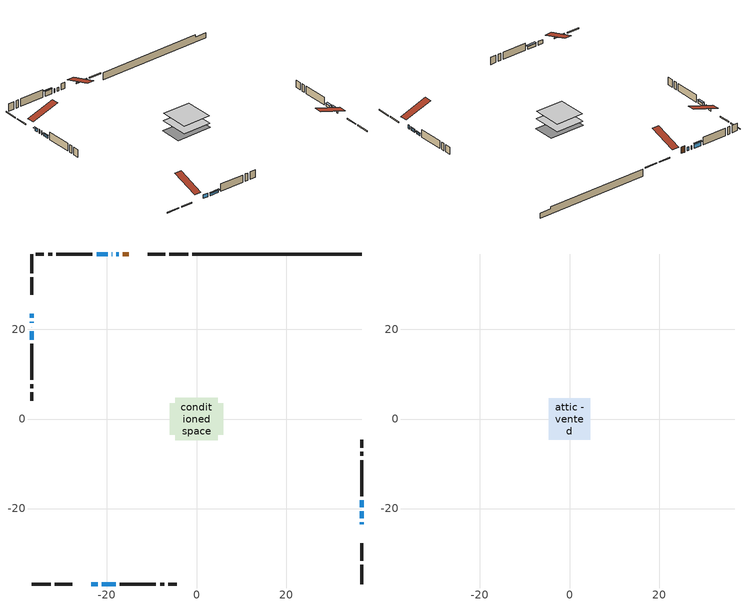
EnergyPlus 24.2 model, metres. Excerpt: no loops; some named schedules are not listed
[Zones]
conditioned space
 floor adiabatic (AdiabaticFloorConstruction): -4.78,-4.78 -4.78,4.78 4.78,4.78 4.78,-4.78 z0.79
 floor foundation (Slab1 construction): -5.94,-3.5 -5.94,3.5 5.94,3.5 5.94,-3.5 z-1.62
 wall outside (RimJoist1 construction): -1.85,36.87 -6.1,36.87 / -36.87,-36.87 -32.62,-36.87 / -36.87,36.87 -36.87,32.62 / 36.87,-36.87 36.87,-32.62 z0.79:1.09
 wall outside (RimJoist2 construction): -7.03,36.87 -10.91,36.87 / -31.69,-36.87 -27.82,-36.87 / -36.87,31.69 -36.87,27.82 / 36.87,-31.69 36.87,-27.82 z0.79:1.09
 wall outside (AdiabaticWallConstruction 1): -15.15,36.87 -16.47,36.87 z0.79:2.82
 wall outside (AdiabaticWallConstruction): -17.4,36.87 -17.88,36.87 / 36.87,-23.57 36.87,-23.11 / -23.57,-36.87 -22.05,-36.87 / -36.87,21.68 -36.87,21.47 / -18.81,36.87 -18.96,36.87 / -36.87,20.54 -36.87,20.49 z0.79:2.01; -36.87,23.57 -36.87,22.6 z0.79:1.75; -19.89,36.87 -22.33,36.87 z0.79:2.31; 36.87,-22.19 36.87,-20.66 / -21.12,-36.87 -18.07,-36.87 / -36.87,19.57 -36.87,17.74 z0.79:1.7; 36.87,-19.73 36.87,-18.21 z0.79:1.55
 wall outside (Wall1 construction): -23.25,36.87 -31.34,36.87 / -17.14,-36.87 -9.05,-36.87 / -36.87,16.81 -36.87,8.72 / 36.87,-17.28 36.87,-9.19 z0.79:3.23
 wall outside (Wall2 construction): -32.27,36.87 -33.16,36.87 / -8.12,-36.87 -7.23,-36.87 / -36.87,7.79 -36.87,6.9 / 36.87,-8.26 36.87,-7.37 z0.79:3.23
 wall outside (Wall3 construction): -34.09,36.87 -35.94,36.87 / -6.3,-36.87 -4.45,-36.87 / -36.87,5.97 -36.87,4.12 / 36.87,-6.44 36.87,-4.59 z0.79:3.23
 wall foundation (FoundationWall1 construction): -0.92,36.87,-1.62 -0.92,36.87,0.79 33.09,36.87,0.79 33.09,36.87,0.08 36.87,36.87,0.08 36.87,36.87,-1.62
 window (WindowConstruction 6): -17.4,36.87 -17.88,36.87 z0.79:2.01
 window (WindowConstruction 5): -36.87,23.57 -36.87,22.6 z0.79:1.75
 window (WindowConstruction 9): 36.87,-23.57 36.87,-23.11 z0.79:2.01
 window (WindowConstruction 10): -23.57,-36.87 -22.05,-36.87 z0.79:2.01
 window (WindowConstruction 11): -36.87,21.68 -36.87,21.47 z0.79:2.01
 window (WindowConstruction 7): -18.81,36.87 -18.96,36.87 z0.79:2.01
 window (WindowConstruction 8): -36.87,20.54 -36.87,20.49 z0.79:2.01
 window (WindowConstruction): -19.89,36.87 -22.32,36.87 z0.79:2.31
 window (WindowConstruction 1): 36.87,-22.18 36.87,-20.66 z0.79:1.7
 window (WindowConstruction 2): 36.87,-19.73 36.87,-18.21 z0.79:1.55
 window (WindowConstruction 3): -21.12,-36.87 -18.07,-36.87 z0.79:1.7
 window (WindowConstruction 4): -36.87,19.57 -36.87,17.74 z0.79:1.7
 door (Door): -15.15,36.87 -16.47,36.87 z0.79:2.82
 ceiling adiabatic (AdiabaticFloorConstruction): 4.78,-4.78 4.78,4.78 -4.78,4.78 -4.78,-4.78 z0.79
attic - vented
 floor to conditioned space (Floor1 construction Reversed): -4.65,-4.65 -4.65,4.65 4.65,4.65 4.65,-4.65 z3.23
 roof outside (Roof1 construction): -14.22,36.87,3.23 -14.22,27.81,6.25 -11.84,27.81,6.25 -11.84,36.87,3.23; -24.5,-36.87,3.23 -24.5,-27.81,6.25 -26.89,-27.81,6.25 -26.89,-36.87,3.23; -36.87,24.5,3.23 -27.81,24.5,6.25 -27.81,26.89,6.25 -36.87,26.89,3.23; 36.87,-24.5,3.23 27.81,-24.5,6.25 27.81,-26.89,6.25 36.87,-26.89,3.23
shading: -36.87,22.46 -36.87,23.72 -37.48,23.72 -37.48,22.46 z1.9; -22.47,36.87 -19.74,36.87 -19.74,37.48 -22.47,37.48 z2.46; 36.87,-20.51 36.87,-22.33 37.48,-22.33 37.48,-20.51 z1.85; 36.87,-18.06 36.87,-19.88 37.48,-19.88 37.48,-18.06 z1.7; -17.92,-36.87 -21.27,-36.87 -21.27,-37.48 -17.92,-37.48 z1.85; -36.87,17.59 -36.87,19.71 -37.48,19.71 -37.48,17.59 z1.85
[Building]
Building 1: Terrain=Suburbs
[Site:Location]
London AP_ON: Latitude {deg}=43.03; Longitude {deg}=-81.15; Time Zone {hr}=-5; Elevation {m}=278; Keep Site Location Information=Yes
[Site:GroundTemperature:Shallow]
3.98693, 1.93205, 1.76749, 2.74264, 6.6573, 10.5537, 13.9317, 16.0716, 16.2534, 14.513, 11.2211, 7.44421
[Site:WaterMainsTemperature]
Calculation Method=Schedule; Temperature Schedule=mains temperature schedule
[Material] Roughness=Rough; Thermal Absorptance=0.9
Name | Thickness {m} | Conductivity {W/m-K} | Density {kg/m3} | Specific Heat {J/kg-K} | Solar Absorptance | Visible Absorptance
asphalt or fiberglass shingles | 0.00635 | 0.162714 | 1121.4 | 1465.45 | 0.4 | 0.4
ceiling stud and cavity | 0.1397 | 0.079977 | 65.682 | 1177.47 | 0.7 | 0.7
concrete 4.0 in. | 0.1016 | 1.803125 | 2242.8 | 837.4 | 0.7 | 0.7
concrete 8.0 in. | 0.2032 | 1.803125 | 2242.8 | 837.4 | 0.7 | 0.7
door material | 0.04445 | 0.327969 | 512.64 | 1214.23 | 0.7 | 0.7
exterior vertical ins | 0.00241454 | 0.029427 | 32.04 | 1214.23 | 0.7 | 0.7
floor covering | 0.0127 | 0.0433444 | 54.468 | 1339.84 | 0.6 | 0.6
floor rigid ins; wall rigid ins | 0.512978 | 0.029427 | 32.04 | 1214.23 | 0.7 | 0.7
floor stud and cavity | 0.1397 | 1.75129 | 37.0049 | 1207.88 | 0.7 | 0.7
furniture material conditioned space 1 | 0.1524 | 0.115458 | 640.8 | 1214.23 | 0.6 | 0.6
gypsum board | 0.0127 | 0.160291 | 801 | 837.4 | 0.6 | 0.6
gypsum board 1 | 0.0127 | 0.160291 | 801 | 837.4 | 0.7 | 0.7
osb sheathing 0.5 in. | 0.0127 | 0.115458 | 512.64 | 1214.23 | 0.7 | 0.7
osb sheathing 0.75 in. | 0.01905 | 0.115458 | 512.64 | 1214.23 | 0.7 | 0.7
osb sheathing 2.0 in. | 0.0508 | 0.115458 | 512.64 | 1214.23 | 0.7 | 0.7
rim joist rigid ins | 0.051816 | 0.029427 | 32.04 | 1214.23 | 0.7 | 0.7
rim joist stud and cavity | 0.0508 | 0.0353303 | 125.044 | 1163.47 | 0.6 | 0.6
wall stud and cavity | 0.1397 | 0.0828166 | 139.0536 | 1170.24 | 0.7 | 0.7
wall stud and cavity 1 | 0.1397 | 0.0886463 | 139.0536 | 1170.24 | 0.7 | 0.7
wall stud and cavity 2 | 0.1397 | 0.0951677 | 139.0536 | 1170.24 | 0.7 | 0.7
wall stud and cavity 3 | 0.0889 | 0.380278 | 52.3479 | 1209.89 | 0.7 | 0.7
wall stud and cavity 4 | 0.0889 | 0.391764 | 83.0341 | 1211.67 | 0.7 | 0.7
wood siding | 0.0254 | 0.102417 | 544.68 | 1172.36 | 0.74 | 0.74
wood siding 1; wood siding 2; wood siding 3 | 0.0254 | 0.102417 | 544.68 | 1172.36 | 0.7 | 0.7
[WindowMaterial:SimpleGlazingSystem]
Name | U-Factor {W/m2-K} | Solar Heat Gain Coefficient
WindowMaterial | 3.28813 | 0.64
WindowMaterial 1 | 3.28416 | 0.56
WindowMaterial 10 | 3.210909 | 0.34
WindowMaterial 2 | 3.28075 | 0.54
WindowMaterial 3 | 3.28416 | 0.51
WindowMaterial 4 | 3.28586 | 0.52
WindowMaterial 5 | 3.30687 | 0.61
WindowMaterial 6 | 2.972433 | 0.17
WindowMaterial 7 | 3.13255 | 0.29
WindowMaterial 8 | 3.267689 | 0.46
WindowMaterial 9 | 3.27507 | 0.51
[Construction]
AdiabaticFloorConstruction: floor stud and cavity, floor rigid ins, osb sheathing 0.75 in., floor covering
AdiabaticWallConstruction: wood siding 2, wall rigid ins, wall stud and cavity 3, gypsum board
AdiabaticWallConstruction 1: wood siding 3, wall rigid ins, wall stud and cavity 3, gypsum board
Door: door material
Floor1 construction Reversed: gypsum board, ceiling stud and cavity
FoundationWall1 construction: concrete 8.0 in., gypsum board 1
furniture construction conditioned space 1: furniture material conditioned space 1
PartitionWallConstruction: gypsum board, wall stud and cavity 4, gypsum board
RimJoist1 construction; RimJoist2 construction: wood siding 1, rim joist rigid ins, osb sheathing 2.0 in., rim joist stud and cavity
Roof1 construction: asphalt or fiberglass shingles
Slab1 construction: concrete 4.0 in.
Wall1 construction: wood siding, osb sheathing 0.5 in., wall stud and cavity, gypsum board
Wall2 construction: wood siding, osb sheathing 0.5 in., wall stud and cavity 1, gypsum board
Wall3 construction: wood siding, osb sheathing 0.5 in., wall stud and cavity 2, gypsum board
WindowConstruction: WindowMaterial
WindowConstruction 1; WindowConstruction 3: WindowMaterial 1
WindowConstruction 10: WindowMaterial 9
WindowConstruction 11: WindowMaterial 10
WindowConstruction 2: WindowMaterial 2
WindowConstruction 4: WindowMaterial 3
WindowConstruction 5: WindowMaterial 4
WindowConstruction 6: WindowMaterial 5
WindowConstruction 7: WindowMaterial 6
WindowConstruction 8: WindowMaterial 7
WindowConstruction 9: WindowMaterial 8
[Zone] Multiplier=1; Part of Total Floor Area=Yes
Name | Volume {m3}
attic - vented | 42.4228
conditioned space | 456.4
[Space]
Name | Zone | Volume {m3}
attic - vented 1 | attic - vented | 42.4228
conditioned space 1 | conditioned space | 456.4
[ZoneInfiltration:EffectiveLeakageArea]
infil attic - vented 1: Zone or Space=attic - vented 1; Schedule=Always On Discrete; Effective Air Leakage Area {cm2}=3775.85; Stack Coefficient=0.000210013; Wind Coefficient=9.79137e-06
[ZoneMixing]
whole house fan mix: Zone or Space=attic - vented; Schedule=Always On Continuous; Design Flow Rate Calculation Method=Flow/Zone; Design Flow Rate {m3/s}=0; Source Zone or Space=conditioned space
[SurfaceProperty:ExposedFoundationPerimeter]
Slab1: Exposed Perimeter Calculation Method=TotalExposedPerimeter; Total Exposed Perimeter {m}=37.795
[InternalMass] Zone or ZoneList=conditioned space; Space or SpaceList=conditioned space 1
Name | Construction | Surface Area {m2}
furniture mass conditioned space 1 | furniture construction conditioned space 1 | 69.8919
partition wall mass | PartitionWallConstruction | 174.73
[Lights]
interior lighting: Zone or ZoneList or Space or SpaceList=conditioned space 1; Schedule=interior lighting schedule; Design Level Calculation Method=LightingLevel; Lighting Level {W}=343.2; Return Air Fraction=0; Fraction Radiant=0.6; Fraction Visible=0.2; Fraction Replaceable=1
[People]
occupants: Zone or ZoneList or Space or SpaceList=conditioned space 1; Number of People Schedule=occupants schedule; Number of People Calculation Method=People; Number of People=3; Fraction Radiant=0.314171; Sensible Heat Fraction=0.56303; Activity Level Schedule=occupants activity schedule; Carbon Dioxide Generation Rate {m3/s-W}=0; Enable ASHRAE 55 Comfort Warnings=No; Mean Radiant Temperature Calculation Type=EnclosureAveraged
[ElectricEquipment] Zone or ZoneList or Space or SpaceList=conditioned space 1; Design Level Calculation Method=EquipmentLevel
Name | Schedule | Design Level {W} | Fraction Latent | Fraction Radiant | Fraction Lost
clothes dryer | clothes dryer schedule | 140.772 | 0.015 | 0.081 | 0.85
clothes washer | clothes washer schedule | 32.1985 | 0.03 | 0.162 | 0.7
cooking range | cooking range schedule | 215.147 | 0.08 | 0.432 | 0.2
dishwasher | dishwasher schedule | 66.8632 | 0.3 | 0.18 | 0.4
fridge | fridge schedule | 72.9452 | 0 | 0.6 | 0
mech vent bath fan 0 | mech vent bath fan 0 schedule | 50.2 | 0 | 0 | 1
mech vent house fan | mech vent house fan schedule | 0 | 0 | 0 | 1
mech vent house fan cfis | mech vent house fan cfis schedule | 0 | 0 | 0 | 0
misc plug loads | misc plug loads schedule | 494.7 | 0.045 | 0.513 | 0.1
whole house fan | Always On Discrete | 0 | 0 | 0 | 1
[OtherEquipment] Zone or ZoneList or Space or SpaceList=conditioned space 1; Design Level Calculation Method=EquipmentLevel
Name | Fuel Type | Schedule | Design Level {W} | Fraction Latent | Fraction Radiant | Fraction Lost
clothes dryer 1 | Electricity | clothes dryer schedule | 0 | 0.015 | 0.081 | 0.85
cooking range 1 | Electricity | cooking range schedule | 0 | 0.08 | 0.432 | 0.2
general water use latent | None | general water use schedule | 62.594 | 1 | 0 | 0
general water use sensible | None | general water use schedule | -61.6891 | 0 | 0.6 | 0
mech vent house fan latent load | None | Always On Discrete | 0 | 1 | 0 | 0
mech vent house fan sensible load | None | Always On Discrete | 0 | 0 | 0 | 0
water heater energy adjustment1 | NaturalGas | Always On Discrete | 0.01 | 0 | 0 | 1
[ZoneInfiltration:DesignFlowRate] Zone or ZoneList or Space or SpaceList=conditioned space 1; Schedule=Always On Discrete; Design Flow Rate Calculation Method=Flow/Zone; Design Flow Rate {m3/s}=0
infil flow; natural vent flow; whole house fan flow
[AvailabilityManager:Scheduled]
central ac and furnace airloop Availability Manager: Schedule=Always On Discrete
[Foundation:Kiva]
Foundation Kiva 1: Initial Indoor Air Temperature {C}=18; Wall Height Above Grade {m}=0.787006; Wall Depth Below Slab {m}=0.2032; Custom Block Material Name 1=exterior vertical ins; Custom Block Depth 1 {m}=2.40999; Custom Block X Position 1 {m}=0.2159; Custom Block Z Position 1 {m}=0
[Foundation:Kiva:Settings]
Soil Conductivity {W/m-K}=0.849921; Soil Density {kg/m3}=1842.3; Soil Specific Heat {J/kg-K}=418.7; Ground Solar Absorptivity=0.9; Ground Thermal Absorptivity=0.9; Ground Surface Roughness {m}=0.03; Far-Field Width {m}=40; Deep-Ground Boundary Condition=ZeroFlux; Deep-Ground Depth {m}=40; Minimum Cell Dimension {m}=0.2; Maximum Cell Growth Coefficient=3; Simulation Timestep=Timestep
[Exterior:Lights]
exterior lighting: Schedule=exterior lighting schedule; Design Level {W}=75.6
[EnergyManagementSystem:GlobalVariable]
central_ac_and_furnace_airloop_Fan_RTF
infil_program_Qfan
infil_program_Qinf
natural_vent_program_Qnv
natural_vent_program_Qwhf
[EnergyManagementSystem:Sensor]
Name | Output:Variable or Output:Meter Index Key | Output:Variable or Output:Meter
airflow_gain | infil flow | Infiltration Sensible Heat Gain Energy
airflow_gain_1 | natural vent flow | Infiltration Sensible Heat Gain Energy
airflow_gain_2 | whole house fan flow | Infiltration Sensible Heat Gain Energy
airflow_loss | infil flow | Infiltration Sensible Heat Loss Energy
airflow_loss_1 | natural vent flow | Infiltration Sensible Heat Loss Energy
airflow_loss_2 | whole house fan flow | Infiltration Sensible Heat Loss Energy
clg_load_cond |  | Cooling:EnergyTransfer:Zone:CONDITIONED SPACE
clg_sp_s; clg_sp_s_1 | cooling setpoint | Schedule Value
clothes_dryer_exhaust_0_sch_s | clothes dryer exhaust 0 schedule | Schedule Value
cool_season | cooling season schedule | Schedule Value
htg_load_cond |  | Heating:EnergyTransfer:Zone:CONDITIONED SPACE
htg_sp_s; htg_sp_s_1 | heating setpoint | Schedule Value
ig_ee_conv | clothes dryer | Electric Equipment Convective Heating Energy
ig_ee_conv_2 | cooking range | Electric Equipment Convective Heating Energy
ig_ee_conv_4 | fridge | Electric Equipment Convective Heating Energy
ig_ee_conv_5 | misc plug loads | Electric Equipment Convective Heating Energy
ig_ee_conv_6 | whole house fan | Electric Equipment Convective Heating Energy
ig_ee_rad | clothes dryer | Electric Equipment Radiant Heating Energy
ig_ee_rad_2 | cooking range | Electric Equipment Radiant Heating Energy
ig_ee_rad_4 | fridge | Electric Equipment Radiant Heating Energy
ig_ee_rad_5 | misc plug loads | Electric Equipment Radiant Heating Energy
ig_ee_rad_6 | whole house fan | Electric Equipment Radiant Heating Energy
ig_lgt_conv | interior lighting | Lights Convective Heating Energy
ig_lgt_rad | interior lighting | Lights Radiant Heating Energy
ig_lgt_vis | interior lighting | Lights Visible Radiation Heating Energy
ig_oe_conv | clothes dryer 1 | Other Equipment Convective Heating Energy
ig_oe_conv_1 | cooking range 1 | Other Equipment Convective Heating Energy
ig_oe_conv_2 | general water use latent | Other Equipment Convective Heating Energy
ig_oe_conv_3 | general water use sensible | Other Equipment Convective Heating Energy
ig_oe_conv_4 | water heater energy adjustment1 | Other Equipment Convective Heating Energy
ig_oe_rad | clothes dryer 1 | Other Equipment Radiant Heating Energy
ig_oe_rad_1 | cooking range 1 | Other Equipment Radiant Heating Energy
ig_oe_rad_2 | general water use latent | Other Equipment Radiant Heating Energy
ig_oe_rad_3 | general water use sensible | Other Equipment Radiant Heating Energy
ig_oe_rad_4 | water heater energy adjustment1 | Other Equipment Radiant Heating Energy
ig_ppl_conv | occupants | People Convective Heating Energy
ig_ppl_rad | occupants | People Radiant Heating Energy
im_conv | furniture mass conditioned space 1 | Surface Inside Face Convection Heat Gain Energy
im_conv_1 | partition wall mass | Surface Inside Face Convection Heat Gain Energy
im_ig | furniture mass conditioned space 1 | Surface Inside Face Internal Gains Radiation Heat Gain Energy
im_ig_1 | partition wall mass | Surface Inside Face Internal Gains Radiation Heat Gain Energy
im_lgt | furniture mass conditioned space 1 | Surface Inside Face Lights Radiation Heat Gain Energy
im_lgt_1 | partition wall mass | Surface Inside Face Lights Radiation Heat Gain Energy
im_sol | furniture mass conditioned space 1 | Surface Inside Face Solar Radiation Heat Gain Energy
im_sol_1 | partition wall mass | Surface Inside Face Solar Radiation Heat Gain Energy
im_surf | furniture mass conditioned space 1 | Surface Inside Face Net Surface Thermal Radiation Heat Gain Energy
im_surf_1 | partition wall mass | Surface Inside Face Net Surface Thermal Radiation Heat Gain Energy
mech_vent_bath_fan_0_sch_s | mech vent bath fan 0 schedule | Schedule Value
mv_conv | mech vent bath fan 0 | Electric Equipment Convective Heating Energy
mv_conv_1 | mech vent house fan | Electric Equipment Convective Heating Energy
mv_conv_2 | mech vent house fan cfis | Electric Equipment Convective Heating Energy
mv_conv_3 | mech vent house fan latent load | Other Equipment Convective Heating Energy
mv_conv_4 | mech vent house fan sensible load | Other Equipment Convective Heating Energy
mv_rad | mech vent bath fan 0 | Electric Equipment Radiant Heating Energy
mv_rad_1 | mech vent house fan | Electric Equipment Radiant Heating Energy
mv_rad_2 | mech vent house fan cfis | Electric Equipment Radiant Heating Energy
mv_rad_3 | mech vent house fan latent load | Other Equipment Radiant Heating Energy
mv_rad_4 | mech vent house fan sensible load | Other Equipment Radiant Heating Energy
natural_vent_s | natural vent schedule | Schedule Value
out_pb_s |  | Site Outdoor Air Barometric Pressure
out_wt_s |  | Site Outdoor Air Humidity Ratio
site_vw_s |  | Site Wind Speed
ss_back_out | Window1 | Surface Window Shortwave from Zone Back Out Window Heat Transfer Rate
ss_back_out_1 | Window11 | Surface Window Shortwave from Zone Back Out Window Heat Transfer Rate
ss_back_out_10 | Window7 | Surface Window Shortwave from Zone Back Out Window Heat Transfer Rate
ss_back_out_11 | Window9 | Surface Window Shortwave from Zone Back Out Window Heat Transfer Rate
ss_back_out_2 | Window12 | Surface Window Shortwave from Zone Back Out Window Heat Transfer Rate
ss_back_out_3 | Window13 | Surface Window Shortwave from Zone Back Out Window Heat Transfer Rate
ss_back_out_4 | Window15 | Surface Window Shortwave from Zone Back Out Window Heat Transfer Rate
ss_back_out_5 | Window2 | Surface Window Shortwave from Zone Back Out Window Heat Transfer Rate
ss_back_out_6 | Window3 | Surface Window Shortwave from Zone Back Out Window Heat Transfer Rate
ss_back_out_7 | Window4 | Surface Window Shortwave from Zone Back Out Window Heat Transfer Rate
ss_back_out_8 | Window5 | Surface Window Shortwave from Zone Back Out Window Heat Transfer Rate
ss_back_out_9 | Window6 | Surface Window Shortwave from Zone Back Out Window Heat Transfer Rate
ss_conv | Door1 | Surface Inside Face Convection Heat Gain Energy
ss_conv_1 | Window1 | Surface Inside Face Convection Heat Gain Energy
ss_conv_10 | Window6 | Surface Inside Face Convection Heat Gain Energy
ss_conv_11 | Window7 | Surface Inside Face Convection Heat Gain Energy
ss_conv_12 | Window9 | Surface Inside Face Convection Heat Gain Energy
ss_conv_2 | Window11 | Surface Inside Face Convection Heat Gain Energy
ss_conv_3 | Window12 | Surface Inside Face Convection Heat Gain Energy
ss_conv_4 | Window13 | Surface Inside Face Convection Heat Gain Energy
ss_conv_5 | Window15 | Surface Inside Face Convection Heat Gain Energy
ss_conv_6 | Window2 | Surface Inside Face Convection Heat Gain Energy
ss_conv_7 | Window3 | Surface Inside Face Convection Heat Gain Energy
ss_conv_8 | Window4 | Surface Inside Face Convection Heat Gain Energy
ss_conv_9 | Window5 | Surface Inside Face Convection Heat Gain Energy
ss_ig | Door1 | Surface Inside Face Internal Gains Radiation Heat Gain Energy
ss_ig_1 | Window1 | Surface Inside Face Internal Gains Radiation Heat Gain Energy
ss_ig_10 | Window6 | Surface Inside Face Internal Gains Radiation Heat Gain Energy
ss_ig_11 | Window7 | Surface Inside Face Internal Gains Radiation Heat Gain Energy
ss_ig_12 | Window9 | Surface Inside Face Internal Gains Radiation Heat Gain Energy
ss_ig_2 | Window11 | Surface Inside Face Internal Gains Radiation Heat Gain Energy
ss_ig_3 | Window12 | Surface Inside Face Internal Gains Radiation Heat Gain Energy
ss_ig_4 | Window13 | Surface Inside Face Internal Gains Radiation Heat Gain Energy
ss_ig_5 | Window15 | Surface Inside Face Internal Gains Radiation Heat Gain Energy
ss_ig_6 | Window2 | Surface Inside Face Internal Gains Radiation Heat Gain Energy
ss_ig_7 | Window3 | Surface Inside Face Internal Gains Radiation Heat Gain Energy
ss_ig_8 | Window4 | Surface Inside Face Internal Gains Radiation Heat Gain Energy
ss_ig_9 | Window5 | Surface Inside Face Internal Gains Radiation Heat Gain Energy
ss_lgt | Door1 | Surface Inside Face Lights Radiation Heat Gain Energy
ss_sol | Door1 | Surface Inside Face Solar Radiation Heat Gain Energy
ss_surf | Door1 | Surface Inside Face Net Surface Thermal Radiation Heat Gain Energy
ss_surf_1 | Window1 | Surface Inside Face Net Surface Thermal Radiation Heat Gain Energy
ss_surf_10 | Window6 | Surface Inside Face Net Surface Thermal Radiation Heat Gain Energy
ss_surf_11 | Window7 | Surface Inside Face Net Surface Thermal Radiation Heat Gain Energy
ss_surf_12 | Window9 | Surface Inside Face Net Surface Thermal Radiation Heat Gain Energy
ss_surf_2 | Window11 | Surface Inside Face Net Surface Thermal Radiation Heat Gain Energy
ss_surf_3 | Window12 | Surface Inside Face Net Surface Thermal Radiation Heat Gain Energy
ss_surf_4 | Window13 | Surface Inside Face Net Surface Thermal Radiation Heat Gain Energy
ss_surf_5 | Window15 | Surface Inside Face Net Surface Thermal Radiation Heat Gain Energy
ss_surf_6 | Window2 | Surface Inside Face Net Surface Thermal Radiation Heat Gain Energy
ss_surf_7 | Window3 | Surface Inside Face Net Surface Thermal Radiation Heat Gain Energy
ss_surf_8 | Window4 | Surface Inside Face Net Surface Thermal Radiation Heat Gain Energy
ss_surf_9 | Window5 | Surface Inside Face Net Surface Thermal Radiation Heat Gain Energy
ss_trans_in | Window1 | Surface Window Transmitted Solar Radiation Rate
ss_trans_in_1 | Window11 | Surface Window Transmitted Solar Radiation Rate
ss_trans_in_10 | Window7 | Surface Window Transmitted Solar Radiation Rate
ss_trans_in_11 | Window9 | Surface Window Transmitted Solar Radiation Rate
ss_trans_in_2 | Window12 | Surface Window Transmitted Solar Radiation Rate
ss_trans_in_3 | Window13 | Surface Window Transmitted Solar Radiation Rate
ss_trans_in_4 | Window15 | Surface Window Transmitted Solar Radiation Rate
ss_trans_in_5 | Window2 | Surface Window Transmitted Solar Radiation Rate
ss_trans_in_6 | Window3 | Surface Window Transmitted Solar Radiation Rate
ss_trans_in_7 | Window4 | Surface Window Transmitted Solar Radiation Rate
ss_trans_in_8 | Window5 | Surface Window Transmitted Solar Radiation Rate
ss_trans_in_9 | Window6 | Surface Window Transmitted Solar Radiation Rate
ss_trans_out | Window1 | Surface Inside Face Initial Transmitted Diffuse Transmitted Out Window Solar Radiation Rate
ss_trans_out_1 | Window11 | Surface Inside Face Initial Transmitted Diffuse Transmitted Out Window Solar Radiation Rate
ss_trans_out_10 | Window7 | Surface Inside Face Initial Transmitted Diffuse Transmitted Out Window Solar Radiation Rate
ss_trans_out_11 | Window9 | Surface Inside Face Initial Transmitted Diffuse Transmitted Out Window Solar Radiation Rate
ss_trans_out_2 | Window12 | Surface Inside Face Initial Transmitted Diffuse Transmitted Out Window Solar Radiation Rate
ss_trans_out_3 | Window13 | Surface Inside Face Initial Transmitted Diffuse Transmitted Out Window Solar Radiation Rate
ss_trans_out_4 | Window15 | Surface Inside Face Initial Transmitted Diffuse Transmitted Out Window Solar Radiation Rate
ss_trans_out_5 | Window2 | Surface Inside Face Initial Transmitted Diffuse Transmitted Out Window Solar Radiation Rate
ss_trans_out_6 | Window3 | Surface Inside Face Initial Transmitted Diffuse Transmitted Out Window Solar Radiation Rate
ss_trans_out_7 | Window4 | Surface Inside Face Initial Transmitted Diffuse Transmitted Out Window Solar Radiation Rate
ss_trans_out_8 | Window5 | Surface Inside Face Initial Transmitted Diffuse Transmitted Out Window Solar Radiation Rate
ss_trans_out_9 | Window6 | Surface Inside Face Initial Transmitted Diffuse Transmitted Out Window Solar Radiation Rate
s_conv | Floor1 | Surface Inside Face Convection Heat Gain Energy
s_conv_1 | FoundationWall1 | Surface Inside Face Convection Heat Gain Energy
s_conv_10 | RimJoist2:270 | Surface Inside Face Convection Heat Gain Energy
s_conv_11 | RimJoist2:90 | Surface Inside Face Convection Heat Gain Energy
s_conv_12 | Slab1 | Surface Inside Face Convection Heat Gain Energy
s_conv_13 | Wall1:0 | Surface Inside Face Convection Heat Gain Energy
s_conv_14 | Wall1:180 | Surface Inside Face Convection Heat Gain Energy
s_conv_15 | Wall1:270 | Surface Inside Face Convection Heat Gain Energy
s_conv_16 | Wall1:90 | Surface Inside Face Convection Heat Gain Energy
s_conv_17 | Wall2:0 | Surface Inside Face Convection Heat Gain Energy
s_conv_18 | Wall2:180 | Surface Inside Face Convection Heat Gain Energy
s_conv_19 | Wall2:270 | Surface Inside Face Convection Heat Gain Energy
s_conv_2 | inferred conditioned ceiling | Surface Inside Face Convection Heat Gain Energy
s_conv_20 | Wall2:90 | Surface Inside Face Convection Heat Gain Energy
s_conv_21 | Wall3:0 | Surface Inside Face Convection Heat Gain Energy
s_conv_22 | Wall3:180 | Surface Inside Face Convection Heat Gain Energy
s_conv_23 | Wall3:270 | Surface Inside Face Convection Heat Gain Energy
